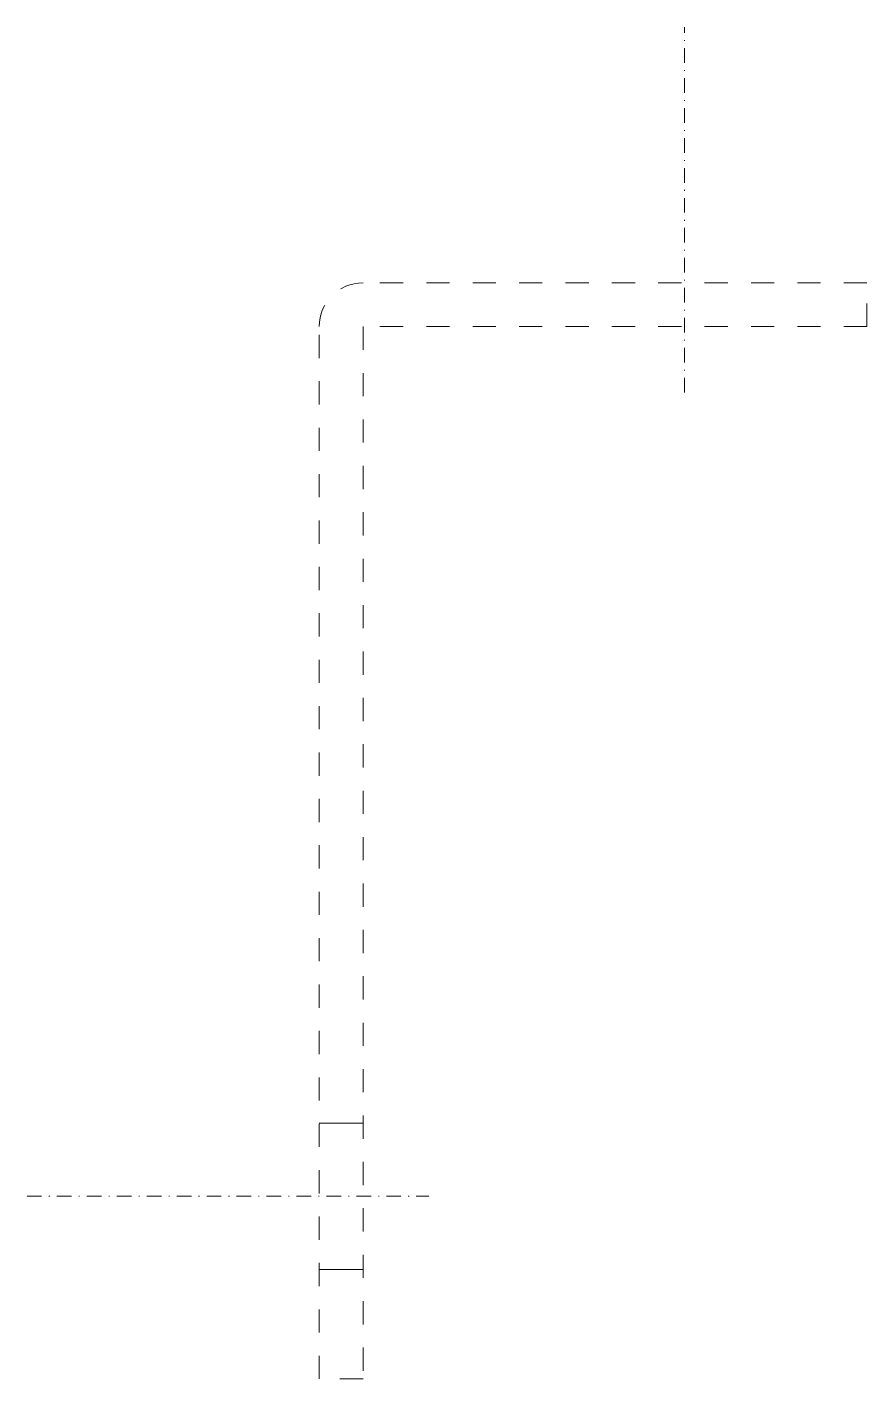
# Model space of a CAD drawing. Header units: metres. Extents: x -40 to 75, y -150 to 35.
import ezdxf

# ---------------------------------------------------------------- set-up
doc = ezdxf.new("R2010")
doc.units = ezdxf.units.M
doc.linetypes.add('Dash', pattern=[6.35, 3.175, -3.175])
doc.linetypes.add('Streep-stip _ detail', pattern=[4, 2, -1, 0, -1])
doc.layers.add('A-DETL-GENF', color=92, linetype='Continuous', lineweight=18)

# ---------------------------------------------------------------- blocks, each defined once
blk = doc.blocks.new('20  L-anker zwaar - 150x75-4375351-00_0 Basismaterialen')
at = {"layer": 'A-DETL-GENF', "linetype": 'Streep-stip _ detail', "lineweight": 13}
for p, q in [((50, -15), (50, 35)), ((-40, -125), (15, -125))]:
    blk.add_line(p, q, dxfattribs=at)
at = {"layer": 'A-DETL-GENF', "linetype": 'Dash'}
for p, q in [((75, 0), (6, 0)), ((75, -6), (75, 0)), ((0, -150), (0, -6)), ((75, -6), (6, -6)), ((6, -6), (6, -150)), ((6, -150), (0, -150))]:
    blk.add_line(p, q, dxfattribs=at)
at = {"layer": 'A-DETL-GENF'}
for p, q in [((0, -115), (6, -115)), ((0, -135), (6, -135))]:
    blk.add_line(p, q, dxfattribs=at)
at = {"layer": 'A-DETL-GENF', "linetype": 'Dash'}
blk.add_arc((6, -6), 6, 90, 180, dxfattribs=at)

msp = doc.modelspace()

# ---------------------------------------------------------------- block references
msp.add_blockref('20  L-anker zwaar - 150x75-4375351-00_0 Basismaterialen', (0, 0))

doc.saveas('drawing.dxf')
